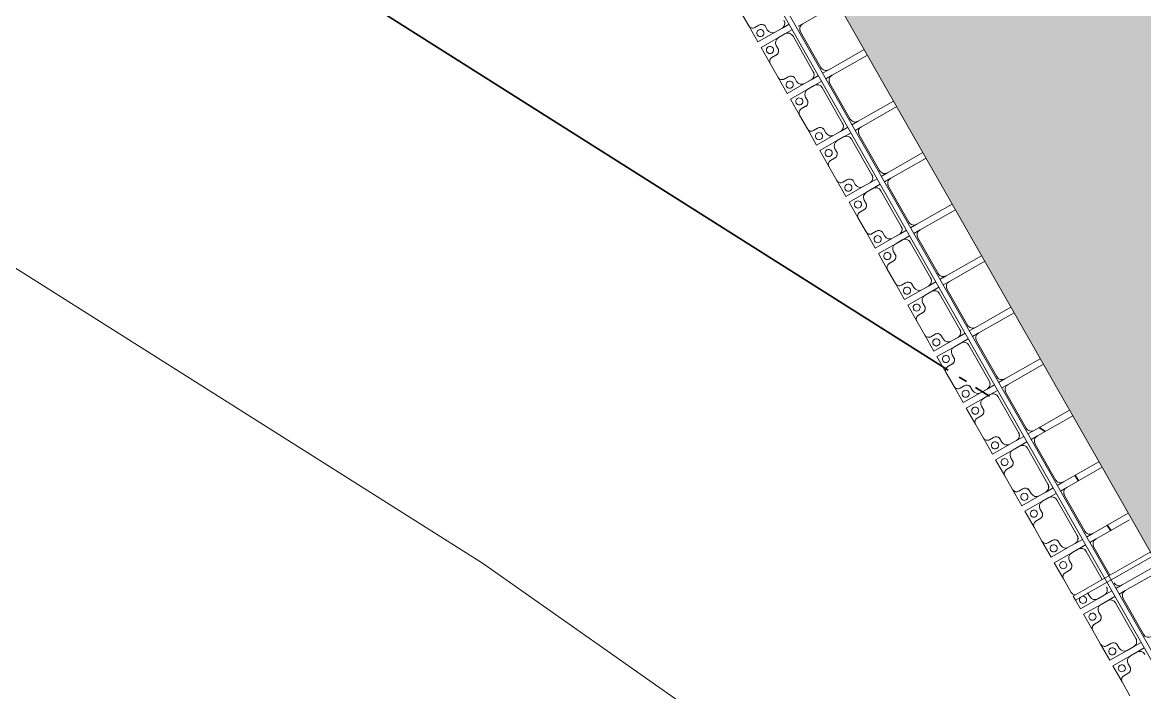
# Model space of a CAD drawing. Header units: millimetres. Extents: x -861324 to 439029, y -308065 to 694685.
# Drawn here: x -220488 to -211019, y -42499 to -36848 of the extents above; entities that cross this region are included whole.
import ezdxf

# ---------------------------------------------------------------- set-up
doc = ezdxf.new("R2010")
doc.units = ezdxf.units.MM
for name, color, linetype, lineweight in [('A-DETL-GENF', 92, 'Continuous', 9), ('A-DETL-THIN', 151, 'Continuous', 9), ('A-GENM', 13, 'Continuous', 9), ('C-TOPO-MAJR', 7, 'Continuous', 35), ('C-TOPO-MINR', 7, 'Continuous', 9), ('S-BEAM', 12, 'Continuous', 9)]:
    doc.layers.add(name, color=color, linetype=linetype, lineweight=lineweight)

# ---------------------------------------------------------------- blocks, each defined once
blk = doc.blocks.new('Dầm C52 - Hộp 40x60-V138-BỐ TRÍ BÈ PIN HỒ BẢN MÒNG')
at = {"layer": 'S-BEAM', "color": 7}
for p, q in [((55233.7, 20), (55982.1, 20)), ((55982.1, 20), (55982.1, -20)), ((55982.1, -20), (55233.7, -20))]:
    blk.add_line(p, q, dxfattribs=at)
blk = doc.blocks.new('Dai phaodi lai - DẢI PHAO ĐI LẠI-25020-BỐ TRÍ BÈ PIN HỒ BẢN MÒNG')
at = {"layer": 'A-GENM', "color": 7}
for p, q in [((22723.2, -343.3), (22723.2, 0)), ((23776.8, 0), (23776.8, -343.3)), ((24276.8, 0), (24276.8, -343.3)), ((25723.2, -343.3), (25723.2, 0)), ((26776.8, 0), (26776.8, -343.3)), ((27223.2, -343.3), (27223.2, 0)), ((22276.8, 0), (22276.8, -343.3)), ((22776.8, 0), (22776.8, -343.3)), ((23223.2, -343.3), (23223.2, 0)), ((23276.8, 0), (23276.8, -343.3)), ((23723.2, -343.3), (23723.2, 0)), ((24223.2, -343.3), (24223.2, 0)), ((24723.2, -343.3), (24723.2, 0)), ((24776.8, 0), (24776.8, -343.3)), ((25223.2, -343.3), (25223.2, 0)), ((25276.8, 0), (25276.8, -343.3)), ((25776.8, 0), (25776.8, -343.3)), ((26223.2, -343.3), (26223.2, 0)), ((26276.8, 0), (26276.8, -343.3)), ((26723.2, -343.3), (26723.2, 0)), ((27276.8, -19.6), (27276.8, -343.3)), ((27723.2, -343.3), (27723.2, 0)), ((27776.8, 0), (27776.8, -343.3)), ((22276.8, -387), (22276.8, -343.3)), ((22723.2, -343.3), (22723.2, -404.5)), ((22776.8, -404.5), (22776.8, -343.3)), ((23223.2, -343.3), (23223.2, -404.5)), ((23276.8, -404.5), (23276.8, -343.3)), ((23723.2, -343.3), (23723.2, -404.5)), ((23776.8, -404.5), (23776.8, -343.3)), ((24223.2, -343.3), (24223.2, -404.5)), ((24276.8, -404.5), (24276.8, -343.3)), ((24723.2, -343.3), (24723.2, -404.5)), ((24776.8, -404.5), (24776.8, -343.3)), ((25223.2, -343.3), (25223.2, -404.5)), ((25276.8, -404.5), (25276.8, -343.3)), ((25723.2, -343.3), (25723.2, -404.5)), ((25776.8, -404.5), (25776.8, -343.3)), ((26223.2, -343.3), (26223.2, -404.5)), ((26276.8, -404.5), (26276.8, -343.3)), ((26723.2, -343.3), (26723.2, -404.5)), ((26776.8, -404.5), (26776.8, -343.3)), ((27223.2, -343.3), (27223.2, -404.5)), ((27276.8, -404.5), (27276.8, -343.3)), ((27723.2, -343.3), (27723.2, -404.5)), ((27776.8, -404.5), (27776.8, -343.3)), ((22223.2, -444.5), (22223.2, -516.7)), ((22276.8, -516.7), (22276.8, -444.5)), ((22326.8, -393.3), (22673.2, -393.3)), ((22673.2, -466.7), (22326.8, -466.7)), ((22723.2, -444.5), (22723.2, -516.7)), ((22776.8, -516.7), (22776.8, -444.5)), ((22826.8, -393.3), (23173.2, -393.3)), ((23173.2, -466.7), (22826.8, -466.7)), ((23223.2, -444.5), (23223.2, -516.7)), ((23276.8, -516.7), (23276.8, -444.5)), ((23326.8, -393.3), (23673.2, -393.3)), ((23673.2, -466.7), (23326.8, -466.7)), ((23723.2, -444.5), (23723.2, -516.7)), ((23776.8, -516.7), (23776.8, -444.5)), ((23826.8, -393.3), (24173.2, -393.3)), ((24173.2, -466.7), (23826.8, -466.7)), ((24223.2, -444.5), (24223.2, -516.7)), ((24276.8, -516.7), (24276.8, -444.5)), ((24326.8, -393.3), (24673.2, -393.3)), ((24673.2, -466.7), (24326.8, -466.7)), ((24723.2, -444.5), (24723.2, -516.7)), ((24776.8, -516.7), (24776.8, -444.5)), ((24826.8, -393.3), (25173.2, -393.3)), ((25173.2, -466.7), (24826.8, -466.7)), ((25223.2, -444.5), (25223.2, -516.7)), ((25276.8, -516.7), (25276.8, -444.5)), ((25326.8, -393.3), (25673.2, -393.3)), ((25673.2, -466.7), (25326.8, -466.7)), ((25723.2, -444.5), (25723.2, -516.7)), ((25776.8, -516.7), (25776.8, -444.5)), ((25826.8, -393.3), (26173.2, -393.3)), ((26173.2, -466.7), (25826.8, -466.7)), ((26223.2, -444.5), (26223.2, -516.7)), ((26276.8, -516.7), (26276.8, -444.5)), ((26326.8, -393.3), (26673.2, -393.3)), ((26673.2, -466.7), (26326.8, -466.7)), ((26723.2, -444.5), (26723.2, -516.7)), ((26776.8, -516.7), (26776.8, -444.5)), ((26826.8, -393.3), (27173.2, -393.3)), ((27173.2, -466.7), (26826.8, -466.7)), ((27223.2, -444.5), (27223.2, -516.7)), ((27276.8, -516.7), (27276.8, -444.5)), ((27326.8, -393.3), (27600, -393.3)), ((27600, -466.7), (27326.8, -466.7)), ((27723.2, -444.5), (27723.2, -516.7)), ((27776.8, -516.7), (27776.8, -444.5)), ((27826.8, -393.3), (28173.2, -393.3)), ((28173.2, -466.7), (27826.8, -466.7)), ((28223.2, -444.5), (28223.2, -516.7)), ((28276.8, -516.7), (28276.8, -444.5)), ((22223.2, -579.3), (22223.2, -516.7)), ((22276.8, -516.7), (22276.8, -579.3)), ((22723.2, -579.3), (22723.2, -516.7)), ((22776.8, -516.7), (22776.8, -579.3)), ((23223.2, -579.3), (23223.2, -516.7)), ((23276.8, -516.7), (23276.8, -579.3)), ((23723.2, -579.3), (23723.2, -516.7)), ((23776.8, -516.7), (23776.8, -579.3)), ((24223.2, -579.3), (24223.2, -516.7)), ((24276.8, -516.7), (24276.8, -579.3)), ((24723.2, -579.3), (24723.2, -516.7)), ((24776.8, -516.7), (24776.8, -579.3)), ((25223.2, -579.3), (25223.2, -516.7)), ((25276.8, -516.7), (25276.8, -579.3)), ((25723.2, -579.3), (25723.2, -516.7)), ((25776.8, -516.7), (25776.8, -579.3)), ((26223.2, -579.3), (26223.2, -516.7)), ((26276.8, -516.7), (26276.8, -579.3)), ((26723.2, -579.3), (26723.2, -516.7)), ((26776.8, -516.7), (26776.8, -579.3)), ((27223.2, -579.3), (27223.2, -516.7)), ((27276.8, -516.7), (27276.8, -579.3)), ((27723.2, -579.3), (27723.2, -516.7)), ((27776.8, -516.7), (27776.8, -579.3)), ((28223.2, -579.3), (28223.2, -516.7)), ((28276.8, -516.7), (28276.8, -579.3)), ((22135.7, -629.3), (22173.2, -629.3)), ((22326.8, -629.3), (22364.3, -629.3)), ((22635.7, -629.3), (22673.2, -629.3)), ((22826.8, -629.3), (22864.3, -629.3)), ((23135.7, -629.3), (23173.2, -629.3)), ((23326.8, -629.3), (23364.3, -629.3)), ((23635.7, -629.3), (23673.2, -629.3)), ((23826.8, -629.3), (23864.3, -629.3)), ((24135.7, -629.3), (24173.2, -629.3)), ((24326.8, -629.3), (24364.3, -629.3)), ((24635.7, -629.3), (24673.2, -629.3)), ((24826.8, -629.3), (24864.3, -629.3)), ((25135.7, -629.3), (25173.2, -629.3)), ((25326.8, -629.3), (25364.3, -629.3)), ((25635.7, -629.3), (25673.2, -629.3)), ((25826.8, -629.3), (25864.3, -629.3)), ((26135.7, -629.3), (26173.2, -629.3)), ((26326.8, -629.3), (26364.3, -629.3)), ((26635.7, -629.3), (26673.2, -629.3)), ((26826.8, -629.3), (26864.3, -629.3)), ((27135.7, -629.3), (27173.2, -629.3)), ((27326.8, -629.3), (27364.3, -629.3)), ((27635.7, -629.3), (27673.2, -629.3)), ((27826.8, -629.3), (27864.3, -629.3)), ((28135.7, -629.3), (28173.2, -629.3)), ((28326.8, -629.3), (28364.3, -629.3)), ((21933.1, -748.4), (22066.9, -748.4)), ((22104.9, -710.4), (22104.9, -670.7)), ((22395.1, -670.7), (22395.1, -710.4)), ((22433.1, -748.4), (22566.9, -748.4)), ((22604.9, -710.4), (22604.9, -670.7)), ((22895.1, -670.7), (22895.1, -710.4)), ((22933.1, -748.4), (23066.9, -748.4)), ((23104.9, -710.4), (23104.9, -670.7)), ((23395.1, -670.7), (23395.1, -710.4)), ((23433.1, -748.4), (23566.9, -748.4)), ((23604.9, -710.4), (23604.9, -670.7)), ((23895.1, -670.7), (23895.1, -710.4)), ((23933.1, -748.4), (24066.9, -748.4)), ((24104.9, -710.4), (24104.9, -670.7)), ((24395.1, -670.7), (24395.1, -710.4)), ((24433.1, -748.4), (24566.9, -748.4)), ((24604.9, -710.4), (24604.9, -670.7)), ((24895.1, -670.7), (24895.1, -710.4)), ((24933.1, -748.4), (25066.9, -748.4)), ((25104.9, -710.4), (25104.9, -670.7)), ((25395.1, -670.7), (25395.1, -710.4)), ((25433.1, -748.4), (25566.9, -748.4)), ((25604.9, -710.4), (25604.9, -670.7)), ((25895.1, -670.7), (25895.1, -710.4)), ((25933.1, -748.4), (26066.9, -748.4)), ((26104.9, -710.4), (26104.9, -670.7)), ((26395.1, -670.7), (26395.1, -710.4)), ((26433.1, -748.4), (26566.9, -748.4)), ((26604.9, -710.4), (26604.9, -670.7)), ((26895.1, -670.7), (26895.1, -710.4)), ((26933.1, -748.4), (27066.9, -748.4)), ((27104.9, -710.4), (27104.9, -670.7)), ((27395.1, -670.7), (27395.1, -710.4)), ((27433.1, -748.4), (27566.9, -748.4)), ((27895.1, -670.7), (27895.1, -710.4)), ((27933.1, -748.4), (28066.9, -748.4)), ((28104.9, -710.4), (28104.9, -670.7)), ((28395.1, -670.7), (28395.1, -710.4)), ((28433.1, -748.4), (28566.9, -748.4))]:
    blk.add_line(p, q, dxfattribs=at)
at = {"layer": 'A-GENM', "color": 9}
for p, q in [((22276.8, -387), (22276.8, -343.3)), ((22723.2, -343.3), (22723.2, -404.5)), ((22776.8, -404.5), (22776.8, -343.3)), ((23223.2, -343.3), (23223.2, -404.5)), ((23276.8, -404.5), (23276.8, -343.3)), ((23723.2, -343.3), (23723.2, -404.5)), ((23776.8, -404.5), (23776.8, -343.3)), ((24223.2, -343.3), (24223.2, -404.5)), ((24276.8, -404.5), (24276.8, -343.3)), ((24723.2, -343.3), (24723.2, -404.5)), ((24776.8, -404.5), (24776.8, -343.3)), ((25223.2, -343.3), (25223.2, -404.5)), ((25276.8, -404.5), (25276.8, -343.3)), ((25723.2, -343.3), (25723.2, -404.5)), ((25776.8, -404.5), (25776.8, -343.3)), ((26223.2, -343.3), (26223.2, -404.5)), ((26276.8, -404.5), (26276.8, -343.3)), ((26723.2, -343.3), (26723.2, -404.5)), ((26776.8, -404.5), (26776.8, -343.3)), ((27223.2, -343.3), (27223.2, -404.5)), ((27276.8, -404.5), (27276.8, -343.3)), ((27723.2, -343.3), (27723.2, -404.5)), ((27776.8, -404.5), (27776.8, -343.3)), ((22223.2, -444.5), (22223.2, -579.3)), ((22276.8, -579.3), (22276.8, -444.5)), ((22723.2, -444.5), (22723.2, -579.3)), ((22776.8, -579.3), (22776.8, -444.5)), ((23223.2, -444.5), (23223.2, -579.3)), ((23276.8, -579.3), (23276.8, -444.5)), ((23723.2, -444.5), (23723.2, -579.3)), ((23776.8, -579.3), (23776.8, -444.5)), ((24223.2, -444.5), (24223.2, -579.3)), ((24276.8, -579.3), (24276.8, -444.5)), ((24723.2, -444.5), (24723.2, -579.3)), ((24776.8, -579.3), (24776.8, -444.5)), ((25223.2, -444.5), (25223.2, -579.3)), ((25276.8, -579.3), (25276.8, -444.5)), ((25723.2, -444.5), (25723.2, -579.3)), ((25776.8, -579.3), (25776.8, -444.5)), ((26223.2, -444.5), (26223.2, -579.3)), ((26276.8, -579.3), (26276.8, -444.5)), ((26723.2, -444.5), (26723.2, -579.3)), ((26776.8, -579.3), (26776.8, -444.5)), ((27223.2, -444.5), (27223.2, -579.3)), ((27276.8, -579.3), (27276.8, -444.5)), ((27723.2, -444.5), (27723.2, -579.3)), ((27776.8, -579.3), (27776.8, -444.5)), ((28223.2, -444.5), (28223.2, -579.3)), ((28276.8, -579.3), (28276.8, -444.5)), ((22173.2, -629.3), (22135.7, -629.3)), ((22173.2, -629.3), (22135.7, -629.3)), ((22135.7, -629.3), (22173.2, -629.3)), ((22223.2, -579.3), (22223.2, -748.4)), ((22223.2, -748.4), (22223.2, -579.3)), ((22276.8, -748.4), (22276.8, -579.3)), ((22276.8, -579.3), (22276.8, -748.4)), ((22364.3, -629.3), (22326.8, -629.3)), ((22364.3, -629.3), (22326.8, -629.3)), ((22326.8, -629.3), (22364.3, -629.3)), ((22673.2, -629.3), (22635.7, -629.3)), ((22673.2, -629.3), (22635.7, -629.3)), ((22635.7, -629.3), (22673.2, -629.3)), ((22723.2, -579.3), (22723.2, -748.4)), ((22723.2, -748.4), (22723.2, -579.3)), ((22776.8, -748.4), (22776.8, -579.3)), ((22776.8, -579.3), (22776.8, -748.4)), ((22864.3, -629.3), (22826.8, -629.3)), ((22864.3, -629.3), (22826.8, -629.3)), ((22826.8, -629.3), (22864.3, -629.3)), ((23173.2, -629.3), (23135.7, -629.3)), ((23173.2, -629.3), (23135.7, -629.3)), ((23135.7, -629.3), (23173.2, -629.3)), ((23223.2, -579.3), (23223.2, -748.4)), ((23223.2, -748.4), (23223.2, -579.3)), ((23276.8, -748.4), (23276.8, -579.3)), ((23276.8, -579.3), (23276.8, -748.4)), ((23364.3, -629.3), (23326.8, -629.3)), ((23364.3, -629.3), (23326.8, -629.3)), ((23326.8, -629.3), (23364.3, -629.3)), ((23673.2, -629.3), (23635.7, -629.3)), ((23673.2, -629.3), (23635.7, -629.3)), ((23635.7, -629.3), (23673.2, -629.3)), ((23723.2, -579.3), (23723.2, -748.4)), ((23723.2, -748.4), (23723.2, -579.3)), ((23776.8, -748.4), (23776.8, -579.3)), ((23776.8, -579.3), (23776.8, -748.4)), ((23864.3, -629.3), (23826.8, -629.3)), ((23864.3, -629.3), (23826.8, -629.3)), ((23826.8, -629.3), (23864.3, -629.3)), ((24173.2, -629.3), (24135.7, -629.3)), ((24173.2, -629.3), (24135.7, -629.3)), ((24135.7, -629.3), (24173.2, -629.3)), ((24223.2, -579.3), (24223.2, -748.4)), ((24223.2, -748.4), (24223.2, -579.3)), ((24276.8, -748.4), (24276.8, -579.3)), ((24276.8, -579.3), (24276.8, -748.4)), ((24364.3, -629.3), (24326.8, -629.3)), ((24364.3, -629.3), (24326.8, -629.3)), ((24326.8, -629.3), (24364.3, -629.3)), ((24673.2, -629.3), (24635.7, -629.3)), ((24673.2, -629.3), (24635.7, -629.3)), ((24635.7, -629.3), (24673.2, -629.3)), ((24723.2, -579.3), (24723.2, -748.4)), ((24723.2, -748.4), (24723.2, -579.3)), ((24776.8, -748.4), (24776.8, -579.3)), ((24776.8, -579.3), (24776.8, -748.4)), ((24864.3, -629.3), (24826.8, -629.3)), ((24864.3, -629.3), (24826.8, -629.3)), ((24826.8, -629.3), (24864.3, -629.3)), ((25173.2, -629.3), (25135.7, -629.3)), ((25173.2, -629.3), (25135.7, -629.3)), ((25135.7, -629.3), (25173.2, -629.3)), ((25223.2, -579.3), (25223.2, -748.4)), ((25223.2, -748.4), (25223.2, -579.3)), ((25276.8, -748.4), (25276.8, -579.3)), ((25276.8, -579.3), (25276.8, -748.4)), ((25364.3, -629.3), (25326.8, -629.3)), ((25364.3, -629.3), (25326.8, -629.3)), ((25326.8, -629.3), (25364.3, -629.3)), ((25673.2, -629.3), (25635.7, -629.3)), ((25673.2, -629.3), (25635.7, -629.3)), ((25635.7, -629.3), (25673.2, -629.3)), ((25723.2, -579.3), (25723.2, -748.4)), ((25723.2, -748.4), (25723.2, -579.3)), ((25776.8, -748.4), (25776.8, -579.3)), ((25776.8, -579.3), (25776.8, -748.4)), ((25864.3, -629.3), (25826.8, -629.3)), ((25864.3, -629.3), (25826.8, -629.3)), ((25826.8, -629.3), (25864.3, -629.3)), ((26173.2, -629.3), (26135.7, -629.3)), ((26173.2, -629.3), (26135.7, -629.3)), ((26135.7, -629.3), (26173.2, -629.3)), ((26223.2, -579.3), (26223.2, -748.4)), ((26223.2, -748.4), (26223.2, -579.3)), ((26276.8, -748.4), (26276.8, -579.3)), ((26276.8, -579.3), (26276.8, -748.4)), ((26364.3, -629.3), (26326.8, -629.3)), ((26364.3, -629.3), (26326.8, -629.3)), ((26326.8, -629.3), (26364.3, -629.3)), ((26673.2, -629.3), (26635.7, -629.3)), ((26673.2, -629.3), (26635.7, -629.3)), ((26635.7, -629.3), (26673.2, -629.3)), ((26723.2, -579.3), (26723.2, -748.4)), ((26723.2, -748.4), (26723.2, -579.3)), ((26776.8, -748.4), (26776.8, -579.3)), ((26776.8, -579.3), (26776.8, -748.4)), ((26864.3, -629.3), (26826.8, -629.3)), ((26864.3, -629.3), (26826.8, -629.3)), ((26826.8, -629.3), (26864.3, -629.3)), ((27173.2, -629.3), (27135.7, -629.3)), ((27173.2, -629.3), (27135.7, -629.3)), ((27135.7, -629.3), (27173.2, -629.3)), ((27223.2, -579.3), (27223.2, -748.4)), ((27223.2, -748.4), (27223.2, -579.3)), ((27276.8, -748.4), (27276.8, -579.3)), ((27276.8, -579.3), (27276.8, -748.4)), ((27364.3, -629.3), (27326.8, -629.3)), ((27364.3, -629.3), (27326.8, -629.3)), ((27326.8, -629.3), (27364.3, -629.3)), ((27673.2, -629.3), (27635.7, -629.3)), ((27673.2, -629.3), (27635.7, -629.3)), ((27635.7, -629.3), (27673.2, -629.3)), ((27723.2, -579.3), (27723.2, -748.4)), ((27723.2, -748.4), (27723.2, -579.3)), ((27776.8, -748.4), (27776.8, -579.3)), ((27776.8, -579.3), (27776.8, -748.4)), ((27864.3, -629.3), (27826.8, -629.3)), ((27864.3, -629.3), (27826.8, -629.3)), ((27826.8, -629.3), (27864.3, -629.3)), ((28173.2, -629.3), (28135.7, -629.3)), ((28173.2, -629.3), (28135.7, -629.3)), ((28135.7, -629.3), (28173.2, -629.3)), ((28223.2, -579.3), (28223.2, -748.4)), ((28223.2, -748.4), (28223.2, -579.3)), ((28276.8, -748.4), (28276.8, -579.3)), ((28276.8, -579.3), (28276.8, -748.4)), ((28364.3, -629.3), (28326.8, -629.3)), ((28364.3, -629.3), (28326.8, -629.3)), ((28326.8, -629.3), (28364.3, -629.3)), ((22223.2, -748.4), (22066.9, -748.4)), ((22066.9, -748.4), (22223.2, -748.4)), ((22104.9, -670.7), (22104.9, -710.4)), ((22104.9, -670.7), (22104.9, -710.4)), ((22104.9, -710.4), (22104.9, -670.7)), ((22433.1, -748.4), (22276.8, -748.4)), ((22276.8, -748.4), (22433.1, -748.4)), ((22723.2, -748.4), (22566.9, -748.4)), ((22566.9, -748.4), (22723.2, -748.4)), ((22604.9, -670.7), (22604.9, -710.4)), ((22604.9, -670.7), (22604.9, -710.4)), ((22604.9, -710.4), (22604.9, -670.7)), ((22933.1, -748.4), (22776.8, -748.4)), ((22776.8, -748.4), (22933.1, -748.4)), ((23223.2, -748.4), (23066.9, -748.4)), ((23066.9, -748.4), (23223.2, -748.4)), ((23104.9, -670.7), (23104.9, -710.4)), ((23104.9, -670.7), (23104.9, -710.4)), ((23104.9, -710.4), (23104.9, -670.7)), ((23433.1, -748.4), (23276.8, -748.4)), ((23276.8, -748.4), (23433.1, -748.4)), ((23723.2, -748.4), (23566.9, -748.4)), ((23566.9, -748.4), (23723.2, -748.4)), ((23604.9, -670.7), (23604.9, -710.4)), ((23604.9, -670.7), (23604.9, -710.4)), ((23604.9, -710.4), (23604.9, -670.7)), ((23933.1, -748.4), (23776.8, -748.4)), ((23776.8, -748.4), (23933.1, -748.4)), ((24223.2, -748.4), (24066.9, -748.4)), ((24066.9, -748.4), (24223.2, -748.4)), ((24104.9, -670.7), (24104.9, -710.4)), ((24104.9, -670.7), (24104.9, -710.4)), ((24104.9, -710.4), (24104.9, -670.7)), ((24433.1, -748.4), (24276.8, -748.4)), ((24276.8, -748.4), (24433.1, -748.4)), ((24723.2, -748.4), (24566.9, -748.4)), ((24566.9, -748.4), (24723.2, -748.4)), ((24604.9, -670.7), (24604.9, -710.4)), ((24604.9, -670.7), (24604.9, -710.4)), ((24604.9, -710.4), (24604.9, -670.7)), ((24933.1, -748.4), (24776.8, -748.4)), ((24776.8, -748.4), (24933.1, -748.4)), ((25223.2, -748.4), (25066.9, -748.4)), ((25066.9, -748.4), (25223.2, -748.4)), ((25104.9, -670.7), (25104.9, -710.4)), ((25104.9, -670.7), (25104.9, -710.4)), ((25104.9, -710.4), (25104.9, -670.7)), ((25433.1, -748.4), (25276.8, -748.4)), ((25276.8, -748.4), (25433.1, -748.4)), ((25723.2, -748.4), (25566.9, -748.4)), ((25566.9, -748.4), (25723.2, -748.4)), ((25604.9, -670.7), (25604.9, -710.4)), ((25604.9, -670.7), (25604.9, -710.4)), ((25604.9, -710.4), (25604.9, -670.7)), ((25933.1, -748.4), (25776.8, -748.4)), ((25776.8, -748.4), (25933.1, -748.4)), ((26223.2, -748.4), (26066.9, -748.4)), ((26066.9, -748.4), (26223.2, -748.4)), ((26104.9, -670.7), (26104.9, -710.4)), ((26104.9, -670.7), (26104.9, -710.4)), ((26104.9, -710.4), (26104.9, -670.7)), ((26433.1, -748.4), (26276.8, -748.4)), ((26276.8, -748.4), (26433.1, -748.4)), ((26723.2, -748.4), (26566.9, -748.4)), ((26566.9, -748.4), (26723.2, -748.4)), ((26604.9, -670.7), (26604.9, -710.4)), ((26604.9, -670.7), (26604.9, -710.4)), ((26604.9, -710.4), (26604.9, -670.7)), ((26933.1, -748.4), (26776.8, -748.4)), ((26776.8, -748.4), (26933.1, -748.4)), ((27223.2, -748.4), (27066.9, -748.4)), ((27066.9, -748.4), (27223.2, -748.4)), ((27104.9, -670.7), (27104.9, -710.4)), ((27104.9, -670.7), (27104.9, -710.4)), ((27104.9, -710.4), (27104.9, -670.7)), ((27433.1, -748.4), (27276.8, -748.4)), ((27276.8, -748.4), (27433.1, -748.4)), ((27723.2, -748.4), (27640, -748.4)), ((27640, -748.4), (27723.2, -748.4)), ((27933.1, -748.4), (27776.8, -748.4)), ((27776.8, -748.4), (27933.1, -748.4)), ((28223.2, -748.4), (28066.9, -748.4)), ((28066.9, -748.4), (28223.2, -748.4)), ((28104.9, -670.7), (28104.9, -710.4)), ((28104.9, -670.7), (28104.9, -710.4)), ((28104.9, -710.4), (28104.9, -670.7)), ((28433.1, -748.4), (28276.8, -748.4)), ((28276.8, -748.4), (28433.1, -748.4))]:
    blk.add_line(p, q, dxfattribs=at)
at = {"layer": 'A-GENM', "color": 7}
for centre, radius, start, end in [((22326.8, -343.3), 50, 180, 270), ((22326.8, -343.3), 50, 210, 270), ((22673.2, -343.3), 50, 270, 0), ((22673.2, -343.3), 50, 300, 0), ((22826.8, -343.3), 50, 180, 270), ((22826.8, -343.3), 50, 210, 270), ((23173.2, -343.3), 50, 270, 0), ((23173.2, -343.3), 50, 300, 0), ((23326.8, -343.3), 50, 180, 270), ((23326.8, -343.3), 50, 210, 270), ((23673.2, -343.3), 50, 270, 0), ((23673.2, -343.3), 50, 300, 0), ((23826.8, -343.3), 50, 180, 270), ((23826.8, -343.3), 50, 210, 270), ((24173.2, -343.3), 50, 270, 0), ((24173.2, -343.3), 50, 300, 0), ((24326.8, -343.3), 50, 180, 270), ((24326.8, -343.3), 50, 210, 270), ((24673.2, -343.3), 50, 270, 0), ((24673.2, -343.3), 50, 300, 0), ((24826.8, -343.3), 50, 180, 270), ((24826.8, -343.3), 50, 210, 270), ((25173.2, -343.3), 50, 270, 0), ((25173.2, -343.3), 50, 300, 0), ((25326.8, -343.3), 50, 180, 270), ((25326.8, -343.3), 50, 210, 270), ((25673.2, -343.3), 50, 270, 0), ((25673.2, -343.3), 50, 300, 0), ((25826.8, -343.3), 50, 180, 270), ((25826.8, -343.3), 50, 210, 270), ((26173.2, -343.3), 50, 270, 0), ((26173.2, -343.3), 50, 300, 0), ((26326.8, -343.3), 50, 180, 270), ((26326.8, -343.3), 50, 210, 270), ((26673.2, -343.3), 50, 270, 0), ((26673.2, -343.3), 50, 300, 0), ((26826.8, -343.3), 50, 180, 270), ((26826.8, -343.3), 50, 210, 270), ((27173.2, -343.3), 50, 270, 0), ((27173.2, -343.3), 50, 300, 0), ((27326.8, -343.3), 50, 180, 270), ((27326.8, -343.3), 50, 210, 270), ((27673.2, -343.3), 50, 270, 0), ((27673.2, -343.3), 50, 300, 0), ((27826.8, -343.3), 50, 180, 270), ((27826.8, -343.3), 50, 210, 270), ((28173.2, -343.3), 50, 270, 0), ((22173.2, -516.7), 50, 360, 90), ((22173.2, -516.7), 50, 30, 90), ((22326.8, -516.7), 50, 90, 180), ((22326.8, -516.7), 50, 120, 180), ((22673.2, -516.7), 50, 360, 90), ((22673.2, -516.7), 50, 30, 90), ((22826.8, -516.7), 50, 90, 180), ((22826.8, -516.7), 50, 120, 180), ((23173.2, -516.7), 50, 360, 90), ((23173.2, -516.7), 50, 30, 90), ((23326.8, -516.7), 50, 90, 180), ((23326.8, -516.7), 50, 120, 180), ((23673.2, -516.7), 50, 360, 90), ((23673.2, -516.7), 50, 30, 90), ((23826.8, -516.7), 50, 90, 180), ((23826.8, -516.7), 50, 120, 180), ((24173.2, -516.7), 50, 360, 90), ((24173.2, -516.7), 50, 30, 90), ((24326.8, -516.7), 50, 90, 180), ((24326.8, -516.7), 50, 120, 180), ((24673.2, -516.7), 50, 360, 90), ((24673.2, -516.7), 50, 30, 90), ((24826.8, -516.7), 50, 90, 180), ((24826.8, -516.7), 50, 120, 180), ((25173.2, -516.7), 50, 360, 90), ((25173.2, -516.7), 50, 30, 90), ((25326.8, -516.7), 50, 90, 180), ((25326.8, -516.7), 50, 120, 180), ((25673.2, -516.7), 50, 360, 90), ((25673.2, -516.7), 50, 30, 90), ((25826.8, -516.7), 50, 90, 180), ((25826.8, -516.7), 50, 120, 180), ((26173.2, -516.7), 50, 360, 90), ((26173.2, -516.7), 50, 30, 90), ((26326.8, -516.7), 50, 90, 180), ((26326.8, -516.7), 50, 120, 180), ((26673.2, -516.7), 50, 360, 90), ((26673.2, -516.7), 50, 30, 90), ((26826.8, -516.7), 50, 90, 180), ((26826.8, -516.7), 50, 120, 180), ((27173.2, -516.7), 50, 360, 90), ((27173.2, -516.7), 50, 30, 90), ((27326.8, -516.7), 50, 90, 180), ((27326.8, -516.7), 50, 120, 180), ((27673.2, -516.7), 50, 360, 90), ((27673.2, -516.7), 50, 30, 90), ((27826.8, -516.7), 50, 90, 180), ((27826.8, -516.7), 50, 120, 180), ((28173.2, -516.7), 50, 360, 90), ((28173.2, -516.7), 50, 30, 90), ((28326.8, -516.7), 50, 90, 180), ((28326.8, -516.7), 50, 120, 180), ((22144.8, -668.2), 40, 103.18854, 183.50807), ((22173.2, -579.3), 50, 270, 360), ((22326.8, -579.3), 50, 180, 270), ((22355.2, -668.2), 40, 356.49193, 76.81146), ((22644.8, -668.2), 40, 103.18854, 183.50807), ((22673.2, -579.3), 50, 270, 360), ((22826.8, -579.3), 50, 180, 270), ((22855.2, -668.2), 40, 356.49193, 76.81146), ((23144.8, -668.2), 40, 103.18854, 183.50807), ((23173.2, -579.3), 50, 270, 360), ((23326.8, -579.3), 50, 180, 270), ((23355.2, -668.2), 40, 356.49193, 76.81146), ((23644.8, -668.2), 40, 103.18854, 183.50807), ((23673.2, -579.3), 50, 270, 360), ((23826.8, -579.3), 50, 180, 270), ((23855.2, -668.2), 40, 356.49193, 76.81146), ((24144.8, -668.2), 40, 103.18854, 183.50807), ((24173.2, -579.3), 50, 270, 360), ((24326.8, -579.3), 50, 180, 270), ((24355.2, -668.2), 40, 356.49193, 76.81146), ((24644.8, -668.2), 40, 103.18854, 183.50807), ((24673.2, -579.3), 50, 270, 360), ((24826.8, -579.3), 50, 180, 270), ((24855.2, -668.2), 40, 356.49193, 76.81146), ((25144.8, -668.2), 40, 103.18854, 183.50807), ((25173.2, -579.3), 50, 270, 360), ((25326.8, -579.3), 50, 180, 270), ((25355.2, -668.2), 40, 356.49193, 76.81146), ((25644.8, -668.2), 40, 103.18854, 183.50807), ((25673.2, -579.3), 50, 270, 360), ((25826.8, -579.3), 50, 180, 270), ((25855.2, -668.2), 40, 356.49193, 76.81146), ((26144.8, -668.2), 40, 103.18854, 183.50807), ((26173.2, -579.3), 50, 270, 360), ((26326.8, -579.3), 50, 180, 270), ((26355.2, -668.2), 40, 356.49193, 76.81146), ((26644.8, -668.2), 40, 103.18854, 183.50807), ((26673.2, -579.3), 50, 270, 360), ((26826.8, -579.3), 50, 180, 270), ((26855.2, -668.2), 40, 356.49193, 76.81146), ((27144.8, -668.2), 40, 103.18854, 183.50807), ((27173.2, -579.3), 50, 270, 360), ((27326.8, -579.3), 50, 180, 270), ((27355.2, -668.2), 40, 356.49193, 76.81146), ((27673.2, -579.3), 50, 270, 360), ((27826.8, -579.3), 50, 180, 270), ((27855.2, -668.2), 40, 356.49193, 76.81146), ((28144.8, -668.2), 40, 103.18854, 183.50807), ((28173.2, -579.3), 50, 270, 360), ((28326.8, -579.3), 50, 180, 270), ((28355.2, -668.2), 40, 356.49193, 76.81146), ((22066.9, -710.4), 38, 270, 0), ((22433.1, -710.4), 38, 180, 270), ((22566.9, -710.4), 38, 270, 0), ((22933.1, -710.4), 38, 180, 270), ((23066.9, -710.4), 38, 270, 0), ((23433.1, -710.4), 38, 180, 270), ((23566.9, -710.4), 38, 270, 0), ((23933.1, -710.4), 38, 180, 270), ((24066.9, -710.4), 38, 270, 0), ((24433.1, -710.4), 38, 180, 270), ((24566.9, -710.4), 38, 270, 0), ((24933.1, -710.4), 38, 180, 270), ((25066.9, -710.4), 38, 270, 0), ((25433.1, -710.4), 38, 180, 270), ((25566.9, -710.4), 38, 270, 0), ((25933.1, -710.4), 38, 180, 270), ((26066.9, -710.4), 38, 270, 0), ((26433.1, -710.4), 38, 180, 270), ((26566.9, -710.4), 38, 270, 0), ((26933.1, -710.4), 38, 180, 270), ((27066.9, -710.4), 38, 270, 0), ((27433.1, -710.4), 38, 180, 270), ((27566.9, -710.4), 38, 270, 330), ((27933.1, -710.4), 38, 180, 270), ((28066.9, -710.4), 38, 270, 0), ((28433.1, -710.4), 38, 180, 270)]:
    blk.add_arc(centre, radius, start, end, dxfattribs=at)
at = {"layer": 'A-GENM', "color": 9}
for centre, radius, start, end in [((22144.8, -668.2), 40, 143.34831, 183.50807), ((22144.8, -668.2), 40, 143.34831, 183.50807), ((22144.8, -668.2), 40, 143.34831, 183.50807), ((22144.8, -668.2), 40, 103.18854, 129.96172), ((22144.8, -668.2), 40, 103.18854, 129.96172), ((22144.8, -668.2), 40, 103.18854, 129.96172), ((22173.2, -579.3), 50, 270, 360), ((22173.2, -579.3), 50, 270, 360), ((22173.2, -579.3), 50, 270, 360), ((22326.8, -579.3), 50, 180, 270), ((22326.8, -579.3), 50, 180, 270), ((22326.8, -579.3), 50, 180, 270), ((22355.2, -668.2), 40, 63.42487, 76.81146), ((22355.2, -668.2), 40, 63.42487, 76.81146), ((22355.2, -668.2), 40, 63.42487, 76.81146), ((22355.2, -668.2), 40, 356.49193, 50.03828), ((22355.2, -668.2), 40, 356.49193, 50.03828), ((22355.2, -668.2), 40, 356.49193, 50.03828), ((22644.8, -668.2), 40, 143.34831, 183.50807), ((22644.8, -668.2), 40, 143.34831, 183.50807), ((22644.8, -668.2), 40, 143.34831, 183.50807), ((22644.8, -668.2), 40, 103.18854, 129.96172), ((22644.8, -668.2), 40, 103.18854, 129.96172), ((22644.8, -668.2), 40, 103.18854, 129.96172), ((22673.2, -579.3), 50, 270, 360), ((22673.2, -579.3), 50, 270, 360), ((22673.2, -579.3), 50, 270, 360), ((22826.8, -579.3), 50, 180, 270), ((22826.8, -579.3), 50, 180, 270), ((22826.8, -579.3), 50, 180, 270), ((22855.2, -668.2), 40, 63.42487, 76.81146), ((22855.2, -668.2), 40, 63.42487, 76.81146), ((22855.2, -668.2), 40, 63.42487, 76.81146), ((22855.2, -668.2), 40, 356.49193, 50.03828), ((22855.2, -668.2), 40, 356.49193, 50.03828), ((22855.2, -668.2), 40, 356.49193, 50.03828), ((23144.8, -668.2), 40, 143.34831, 183.50807), ((23144.8, -668.2), 40, 143.34831, 183.50807), ((23144.8, -668.2), 40, 143.34831, 183.50807), ((23144.8, -668.2), 40, 103.18854, 129.96172), ((23144.8, -668.2), 40, 103.18854, 129.96172), ((23144.8, -668.2), 40, 103.18854, 129.96172), ((23173.2, -579.3), 50, 270, 360), ((23173.2, -579.3), 50, 270, 360), ((23173.2, -579.3), 50, 270, 360), ((23326.8, -579.3), 50, 180, 270), ((23326.8, -579.3), 50, 180, 270), ((23326.8, -579.3), 50, 180, 270), ((23355.2, -668.2), 40, 63.42487, 76.81146), ((23355.2, -668.2), 40, 63.42487, 76.81146), ((23355.2, -668.2), 40, 63.42487, 76.81146), ((23355.2, -668.2), 40, 356.49193, 50.03828), ((23355.2, -668.2), 40, 356.49193, 50.03828), ((23355.2, -668.2), 40, 356.49193, 50.03828), ((23644.8, -668.2), 40, 143.34831, 183.50807), ((23644.8, -668.2), 40, 143.34831, 183.50807), ((23644.8, -668.2), 40, 143.34831, 183.50807), ((23644.8, -668.2), 40, 103.18854, 129.96172), ((23644.8, -668.2), 40, 103.18854, 129.96172), ((23644.8, -668.2), 40, 103.18854, 129.96172), ((23673.2, -579.3), 50, 270, 360), ((23673.2, -579.3), 50, 270, 360), ((23673.2, -579.3), 50, 270, 360), ((23826.8, -579.3), 50, 180, 270), ((23826.8, -579.3), 50, 180, 270), ((23826.8, -579.3), 50, 180, 270), ((23855.2, -668.2), 40, 63.42487, 76.81146), ((23855.2, -668.2), 40, 63.42487, 76.81146), ((23855.2, -668.2), 40, 63.42487, 76.81146), ((23855.2, -668.2), 40, 356.49193, 50.03828), ((23855.2, -668.2), 40, 356.49193, 50.03828), ((23855.2, -668.2), 40, 356.49193, 50.03828), ((24144.8, -668.2), 40, 143.34831, 183.50807), ((24144.8, -668.2), 40, 143.34831, 183.50807), ((24144.8, -668.2), 40, 143.34831, 183.50807), ((24144.8, -668.2), 40, 103.18854, 129.96172), ((24144.8, -668.2), 40, 103.18854, 129.96172), ((24144.8, -668.2), 40, 103.18854, 129.96172), ((24173.2, -579.3), 50, 270, 360), ((24173.2, -579.3), 50, 270, 360), ((24173.2, -579.3), 50, 270, 360), ((24326.8, -579.3), 50, 180, 270), ((24326.8, -579.3), 50, 180, 270), ((24326.8, -579.3), 50, 180, 270), ((24355.2, -668.2), 40, 63.42487, 76.81146), ((24355.2, -668.2), 40, 63.42487, 76.81146), ((24355.2, -668.2), 40, 63.42487, 76.81146), ((24355.2, -668.2), 40, 356.49193, 50.03828), ((24355.2, -668.2), 40, 356.49193, 50.03828), ((24355.2, -668.2), 40, 356.49193, 50.03828), ((24644.8, -668.2), 40, 143.34831, 183.50807), ((24644.8, -668.2), 40, 143.34831, 183.50807), ((24644.8, -668.2), 40, 143.34831, 183.50807), ((24644.8, -668.2), 40, 103.18854, 129.96172), ((24644.8, -668.2), 40, 103.18854, 129.96172), ((24644.8, -668.2), 40, 103.18854, 129.96172), ((24673.2, -579.3), 50, 270, 360), ((24673.2, -579.3), 50, 270, 360), ((24673.2, -579.3), 50, 270, 360), ((24826.8, -579.3), 50, 180, 270), ((24826.8, -579.3), 50, 180, 270), ((24826.8, -579.3), 50, 180, 270), ((24855.2, -668.2), 40, 63.42487, 76.81146), ((24855.2, -668.2), 40, 63.42487, 76.81146), ((24855.2, -668.2), 40, 63.42487, 76.81146), ((24855.2, -668.2), 40, 356.49193, 50.03828), ((24855.2, -668.2), 40, 356.49193, 50.03828), ((24855.2, -668.2), 40, 356.49193, 50.03828), ((25144.8, -668.2), 40, 143.34831, 183.50807), ((25144.8, -668.2), 40, 143.34831, 183.50807), ((25144.8, -668.2), 40, 143.34831, 183.50807), ((25144.8, -668.2), 40, 103.18854, 129.96172), ((25144.8, -668.2), 40, 103.18854, 129.96172), ((25144.8, -668.2), 40, 103.18854, 129.96172), ((25173.2, -579.3), 50, 270, 360), ((25173.2, -579.3), 50, 270, 360), ((25173.2, -579.3), 50, 270, 360), ((25326.8, -579.3), 50, 180, 270), ((25326.8, -579.3), 50, 180, 270), ((25326.8, -579.3), 50, 180, 270), ((25355.2, -668.2), 40, 63.42487, 76.81146), ((25355.2, -668.2), 40, 63.42487, 76.81146), ((25355.2, -668.2), 40, 63.42487, 76.81146), ((25355.2, -668.2), 40, 356.49193, 50.03828), ((25355.2, -668.2), 40, 356.49193, 50.03828), ((25355.2, -668.2), 40, 356.49193, 50.03828), ((25644.8, -668.2), 40, 143.34831, 183.50807), ((25644.8, -668.2), 40, 143.34831, 183.50807), ((25644.8, -668.2), 40, 143.34831, 183.50807), ((25644.8, -668.2), 40, 103.18854, 129.96172), ((25644.8, -668.2), 40, 103.18854, 129.96172), ((25644.8, -668.2), 40, 103.18854, 129.96172), ((25673.2, -579.3), 50, 270, 360), ((25673.2, -579.3), 50, 270, 360), ((25673.2, -579.3), 50, 270, 360), ((25826.8, -579.3), 50, 180, 270), ((25826.8, -579.3), 50, 180, 270), ((25826.8, -579.3), 50, 180, 270), ((25855.2, -668.2), 40, 63.42487, 76.81146), ((25855.2, -668.2), 40, 63.42487, 76.81146), ((25855.2, -668.2), 40, 63.42487, 76.81146), ((25855.2, -668.2), 40, 356.49193, 50.03828), ((25855.2, -668.2), 40, 356.49193, 50.03828), ((25855.2, -668.2), 40, 356.49193, 50.03828), ((26144.8, -668.2), 40, 143.34831, 183.50807), ((26144.8, -668.2), 40, 143.34831, 183.50807), ((26144.8, -668.2), 40, 143.34831, 183.50807), ((26144.8, -668.2), 40, 103.18854, 129.96172), ((26144.8, -668.2), 40, 103.18854, 129.96172), ((26144.8, -668.2), 40, 103.18854, 129.96172), ((26173.2, -579.3), 50, 270, 360), ((26173.2, -579.3), 50, 270, 360), ((26173.2, -579.3), 50, 270, 360), ((26326.8, -579.3), 50, 180, 270), ((26326.8, -579.3), 50, 180, 270), ((26326.8, -579.3), 50, 180, 270), ((26355.2, -668.2), 40, 63.42487, 76.81146), ((26355.2, -668.2), 40, 63.42487, 76.81146), ((26355.2, -668.2), 40, 63.42487, 76.81146), ((26355.2, -668.2), 40, 356.49193, 50.03828), ((26355.2, -668.2), 40, 356.49193, 50.03828), ((26355.2, -668.2), 40, 356.49193, 50.03828), ((26644.8, -668.2), 40, 143.34831, 183.50807), ((26644.8, -668.2), 40, 143.34831, 183.50807), ((26644.8, -668.2), 40, 143.34831, 183.50807), ((26644.8, -668.2), 40, 103.18854, 129.96172), ((26644.8, -668.2), 40, 103.18854, 129.96172), ((26644.8, -668.2), 40, 103.18854, 129.96172), ((26673.2, -579.3), 50, 270, 360), ((26673.2, -579.3), 50, 270, 360), ((26673.2, -579.3), 50, 270, 360), ((26826.8, -579.3), 50, 180, 270), ((26826.8, -579.3), 50, 180, 270), ((26826.8, -579.3), 50, 180, 270), ((26855.2, -668.2), 40, 63.42487, 76.81146), ((26855.2, -668.2), 40, 63.42487, 76.81146), ((26855.2, -668.2), 40, 63.42487, 76.81146), ((26855.2, -668.2), 40, 356.49193, 50.03828), ((26855.2, -668.2), 40, 356.49193, 50.03828), ((26855.2, -668.2), 40, 356.49193, 50.03828), ((27144.8, -668.2), 40, 143.34831, 183.50807), ((27144.8, -668.2), 40, 143.34831, 183.50807), ((27144.8, -668.2), 40, 143.34831, 183.50807), ((27144.8, -668.2), 40, 103.18854, 129.96172), ((27144.8, -668.2), 40, 103.18854, 129.96172), ((27144.8, -668.2), 40, 103.18854, 129.96172), ((27173.2, -579.3), 50, 270, 360), ((27173.2, -579.3), 50, 270, 360), ((27173.2, -579.3), 50, 270, 360), ((27326.8, -579.3), 50, 180, 270), ((27326.8, -579.3), 50, 180, 270), ((27326.8, -579.3), 50, 180, 270), ((27355.2, -668.2), 40, 63.42487, 76.81146), ((27355.2, -668.2), 40, 63.42487, 76.81146), ((27355.2, -668.2), 40, 63.42487, 76.81146), ((27355.2, -668.2), 40, 356.49193, 50.03828), ((27355.2, -668.2), 40, 356.49193, 50.03828), ((27355.2, -668.2), 40, 356.49193, 50.03828), ((27673.2, -579.3), 50, 270, 360), ((27673.2, -579.3), 50, 270, 360), ((27673.2, -579.3), 50, 270, 360), ((27826.8, -579.3), 50, 180, 270), ((27826.8, -579.3), 50, 180, 270), ((27826.8, -579.3), 50, 180, 270), ((27855.2, -668.2), 40, 63.42487, 76.81146), ((27855.2, -668.2), 40, 63.42487, 76.81146), ((27855.2, -668.2), 40, 63.42487, 76.81146), ((27855.2, -668.2), 40, 356.49193, 50.03828), ((27855.2, -668.2), 40, 356.49193, 50.03828), ((27855.2, -668.2), 40, 356.49193, 50.03828), ((28144.8, -668.2), 40, 143.34831, 183.50807), ((28144.8, -668.2), 40, 143.34831, 183.50807), ((28144.8, -668.2), 40, 143.34831, 183.50807), ((28144.8, -668.2), 40, 103.18854, 129.96172), ((28144.8, -668.2), 40, 103.18854, 129.96172), ((28144.8, -668.2), 40, 103.18854, 129.96172), ((28173.2, -579.3), 50, 270, 360), ((28173.2, -579.3), 50, 270, 360), ((28173.2, -579.3), 50, 270, 360), ((28326.8, -579.3), 50, 180, 270), ((28326.8, -579.3), 50, 180, 270), ((28326.8, -579.3), 50, 180, 270), ((28355.2, -668.2), 40, 63.42487, 76.81146), ((28355.2, -668.2), 40, 63.42487, 76.81146), ((28355.2, -668.2), 40, 63.42487, 76.81146), ((28355.2, -668.2), 40, 356.49193, 50.03828), ((28355.2, -668.2), 40, 356.49193, 50.03828), ((28355.2, -668.2), 40, 356.49193, 50.03828), ((22066.9, -710.4), 38, 270, 0), ((22066.9, -710.4), 38, 270, 360), ((22066.9, -710.4), 38, 270, 0), ((22168.4, -693.3), 30, 90, 270), ((22168.4, -693.3), 30, 90, 270), ((22168.4, -693.3), 30, 270, 90), ((22168.4, -693.3), 30, 270, 90), ((22331.6, -693.3), 30, 90, 270), ((22331.6, -693.3), 30, 90, 270), ((22331.6, -693.3), 30, 270, 90), ((22331.6, -693.3), 30, 270, 90), ((22433.1, -710.4), 38, 195, 270), ((22433.1, -710.4), 38, 195, 270), ((22433.1, -710.4), 38, 195, 270), ((22566.9, -710.4), 38, 270, 0), ((22566.9, -710.4), 38, 270, 360), ((22566.9, -710.4), 38, 270, 0), ((22668.4, -693.3), 30, 90, 270), ((22668.4, -693.3), 30, 90, 270), ((22668.4, -693.3), 30, 270, 90), ((22668.4, -693.3), 30, 270, 90), ((22831.6, -693.3), 30, 90, 270), ((22831.6, -693.3), 30, 90, 270), ((22831.6, -693.3), 30, 270, 90), ((22831.6, -693.3), 30, 270, 90), ((22933.1, -710.4), 38, 195, 270), ((22933.1, -710.4), 38, 195, 270), ((22933.1, -710.4), 38, 195, 270), ((23066.9, -710.4), 38, 270, 0), ((23066.9, -710.4), 38, 270, 360), ((23066.9, -710.4), 38, 270, 0), ((23168.4, -693.3), 30, 90, 270), ((23168.4, -693.3), 30, 90, 270), ((23168.4, -693.3), 30, 270, 90), ((23168.4, -693.3), 30, 270, 90), ((23331.6, -693.3), 30, 90, 270), ((23331.6, -693.3), 30, 90, 270), ((23331.6, -693.3), 30, 270, 90), ((23331.6, -693.3), 30, 270, 90), ((23433.1, -710.4), 38, 195, 270), ((23433.1, -710.4), 38, 195, 270), ((23433.1, -710.4), 38, 195, 270), ((23566.9, -710.4), 38, 270, 0), ((23566.9, -710.4), 38, 270, 360), ((23566.9, -710.4), 38, 270, 0), ((23668.4, -693.3), 30, 90, 270), ((23668.4, -693.3), 30, 90, 270), ((23668.4, -693.3), 30, 270, 90), ((23668.4, -693.3), 30, 270, 90), ((23831.6, -693.3), 30, 90, 270), ((23831.6, -693.3), 30, 90, 270), ((23831.6, -693.3), 30, 270, 90), ((23831.6, -693.3), 30, 270, 90), ((23933.1, -710.4), 38, 195, 270), ((23933.1, -710.4), 38, 195, 270), ((23933.1, -710.4), 38, 195, 270), ((24066.9, -710.4), 38, 270, 0), ((24066.9, -710.4), 38, 270, 360), ((24066.9, -710.4), 38, 270, 0), ((24168.4, -693.3), 30, 90, 270), ((24168.4, -693.3), 30, 90, 270), ((24168.4, -693.3), 30, 270, 90), ((24168.4, -693.3), 30, 270, 90), ((24331.6, -693.3), 30, 90, 270), ((24331.6, -693.3), 30, 90, 270), ((24331.6, -693.3), 30, 270, 90), ((24331.6, -693.3), 30, 270, 90), ((24433.1, -710.4), 38, 195, 270), ((24433.1, -710.4), 38, 195, 270), ((24433.1, -710.4), 38, 195, 270), ((24566.9, -710.4), 38, 270, 0), ((24566.9, -710.4), 38, 270, 360), ((24566.9, -710.4), 38, 270, 0), ((24668.4, -693.3), 30, 90, 270), ((24668.4, -693.3), 30, 90, 270), ((24668.4, -693.3), 30, 270, 90), ((24668.4, -693.3), 30, 270, 90), ((24831.6, -693.3), 30, 90, 270), ((24831.6, -693.3), 30, 90, 270), ((24831.6, -693.3), 30, 270, 90), ((24831.6, -693.3), 30, 270, 90), ((24933.1, -710.4), 38, 195, 270), ((24933.1, -710.4), 38, 195, 270), ((24933.1, -710.4), 38, 195, 270), ((25066.9, -710.4), 38, 270, 0), ((25066.9, -710.4), 38, 270, 360), ((25066.9, -710.4), 38, 270, 0), ((25168.4, -693.3), 30, 90, 270), ((25168.4, -693.3), 30, 90, 270), ((25168.4, -693.3), 30, 270, 90), ((25168.4, -693.3), 30, 270, 90), ((25331.6, -693.3), 30, 90, 270), ((25331.6, -693.3), 30, 90, 270), ((25331.6, -693.3), 30, 270, 90), ((25331.6, -693.3), 30, 270, 90), ((25433.1, -710.4), 38, 195, 270), ((25433.1, -710.4), 38, 195, 270), ((25433.1, -710.4), 38, 195, 270), ((25566.9, -710.4), 38, 270, 0), ((25566.9, -710.4), 38, 270, 360), ((25566.9, -710.4), 38, 270, 0), ((25668.4, -693.3), 30, 90, 270), ((25668.4, -693.3), 30, 90, 270), ((25668.4, -693.3), 30, 270, 90), ((25668.4, -693.3), 30, 270, 90), ((25831.6, -693.3), 30, 90, 270), ((25831.6, -693.3), 30, 90, 270), ((25831.6, -693.3), 30, 270, 90), ((25831.6, -693.3), 30, 270, 90), ((25933.1, -710.4), 38, 195, 270), ((25933.1, -710.4), 38, 195, 270), ((25933.1, -710.4), 38, 195, 270), ((26066.9, -710.4), 38, 270, 0), ((26066.9, -710.4), 38, 270, 360), ((26066.9, -710.4), 38, 270, 0), ((26168.4, -693.3), 30, 90, 270), ((26168.4, -693.3), 30, 90, 270), ((26168.4, -693.3), 30, 270, 90), ((26168.4, -693.3), 30, 270, 90), ((26331.6, -693.3), 30, 90, 270), ((26331.6, -693.3), 30, 90, 270), ((26331.6, -693.3), 30, 270, 90), ((26331.6, -693.3), 30, 270, 90), ((26433.1, -710.4), 38, 195, 270), ((26433.1, -710.4), 38, 195, 270), ((26433.1, -710.4), 38, 195, 270), ((26566.9, -710.4), 38, 270, 0), ((26566.9, -710.4), 38, 270, 360), ((26566.9, -710.4), 38, 270, 0), ((26668.4, -693.3), 30, 90, 270), ((26668.4, -693.3), 30, 90, 270), ((26668.4, -693.3), 30, 270, 90), ((26668.4, -693.3), 30, 270, 90), ((26831.6, -693.3), 30, 90, 270), ((26831.6, -693.3), 30, 90, 270), ((26831.6, -693.3), 30, 270, 90), ((26831.6, -693.3), 30, 270, 90), ((26933.1, -710.4), 38, 195, 270), ((26933.1, -710.4), 38, 195, 270), ((26933.1, -710.4), 38, 195, 270), ((27066.9, -710.4), 38, 270, 0), ((27066.9, -710.4), 38, 270, 360), ((27066.9, -710.4), 38, 270, 0), ((27168.4, -693.3), 30, 90, 270), ((27168.4, -693.3), 30, 90, 270), ((27168.4, -693.3), 30, 270, 90), ((27168.4, -693.3), 30, 270, 90), ((27331.6, -693.3), 30, 90, 270), ((27331.6, -693.3), 30, 90, 270), ((27331.6, -693.3), 30, 270, 90), ((27331.6, -693.3), 30, 270, 90), ((27433.1, -710.4), 38, 195, 270), ((27433.1, -710.4), 38, 195, 270), ((27433.1, -710.4), 38, 195, 270), ((27566.9, -710.4), 38, 270, 330), ((27566.9, -710.4), 38, 270, 330), ((27566.9, -710.4), 38, 270, 330), ((27668.4, -693.3), 30, 90, 165), ((27668.4, -693.3), 30, 90, 165), ((27668.4, -693.3), 30, 195, 270), ((27668.4, -693.3), 30, 195, 270), ((27668.4, -693.3), 30, 270, 90), ((27668.4, -693.3), 30, 270, 90), ((27831.6, -693.3), 30, 90, 270), ((27831.6, -693.3), 30, 90, 270), ((27831.6, -693.3), 30, 270, 90), ((27831.6, -693.3), 30, 270, 90), ((27933.1, -710.4), 38, 195, 270), ((27933.1, -710.4), 38, 195, 270), ((27933.1, -710.4), 38, 195, 270), ((28066.9, -710.4), 38, 270, 0), ((28066.9, -710.4), 38, 270, 360), ((28066.9, -710.4), 38, 270, 0), ((28168.4, -693.3), 30, 90, 270), ((28168.4, -693.3), 30, 90, 270), ((28168.4, -693.3), 30, 270, 90), ((28168.4, -693.3), 30, 270, 90), ((28331.6, -693.3), 30, 90, 270), ((28331.6, -693.3), 30, 90, 270), ((28331.6, -693.3), 30, 270, 90), ((28331.6, -693.3), 30, 270, 90), ((28433.1, -710.4), 38, 195, 270), ((28433.1, -710.4), 38, 195, 270), ((28433.1, -710.4), 38, 195, 270)]:
    blk.add_arc(centre, radius, start, end, dxfattribs=at)
blk = doc.blocks.new('Dầm C52 - Dầm C52-V170-BỐ TRÍ BÈ PIN HỒ BẢN MÒNG')
at = {"layer": 'S-BEAM', "color": 7}
for p, q in [((-52556.1, 20), (52556.1, 20)), ((52556.1, -20), (-52556.1, -20))]:
    blk.add_line(p, q, dxfattribs=at)
blk = doc.blocks.new('HOBANMONG_BEPIN 5_rvt-1-BỐ TRÍ BÈ PIN HỒ BẢN MÒNG')
at = {"layer": 'A-GENM', "lineweight": 9, "rotation": 299.6620124026263}
blk.add_blockref('Dai phaodi lai - DẢI PHAO ĐI LẠI-25020-BỐ TRÍ BÈ PIN HỒ BẢN MÒNG', (-224629.5, -17331.2), dxfattribs=at)
at = {"layer": 'S-BEAM', "lineweight": 9}
for name, p, rotation in [('Dầm C52 - Hộp 40x60-V138-BỐ TRÍ BÈ PIN HỒ BẢN MÒNG', (-162964.9, -13997.7), 209.6620124026261), ('Dầm C52 - Dầm C52-V170-BỐ TRÍ BÈ PIN HỒ BẢN MÒNG', (-199292.3, -62678.4), 119.6620124026264)]:
    blk.add_blockref(name, p, dxfattribs=dict(at, rotation=rotation))

msp = doc.modelspace()

# ---------------------------------------------------------------- hatches: boundary and pattern name
at = {"layer": 'A-DETL-GENF'}
msp.add_hatch(color=8, dxfattribs=at).paths.add_polyline_path([(-173161.7, -107703), (-77659.8, -53313.6), (-150902.4, 75292.3), (-214161.5, 39265.5), (-192386.7, 1031.4), (-224629.5, -17331.2), (-174039.6, -106161.4)])

# ---------------------------------------------------------------- linework, layer by layer
at = {"layer": 'A-DETL-THIN'}
msp.add_line((-224629.5, -17331.2), (-173161.7, -107703), dxfattribs=at)
at = {"layer": 'C-TOPO-MAJR'}
for p, q in [((-226254.3, -31200.8), (-212677.8, -39779.1)), ((-212582.8, -39839.1), (-212523.2, -39876.8)), ((-212446.5, -39925.2), (-212327.9, -40000.2)), ((-211909.3, -40264.7), (-211858, -40297.1)), ((-211606, -40667.3), (-211576.9, -40712.3)), ((-211334.4, -41088), (-211305.3, -41133.1))]:
    msp.add_line(p, q, dxfattribs=at)
at = {"layer": 'C-TOPO-MINR'}
for p, q in [((-223816.4, -36853.6), (-216607.2, -41408.7)), ((-216607.2, -41408.7), (-213659.7, -43475.7))]:
    msp.add_line(p, q, dxfattribs=at)

# ---------------------------------------------------------------- block references
at = {"lineweight": 5}
msp.add_blockref('HOBANMONG_BEPIN 5_rvt-1-BỐ TRÍ BÈ PIN HỒ BẢN MÒNG', (0, 0), dxfattribs=at)

doc.saveas('drawing.dxf')
